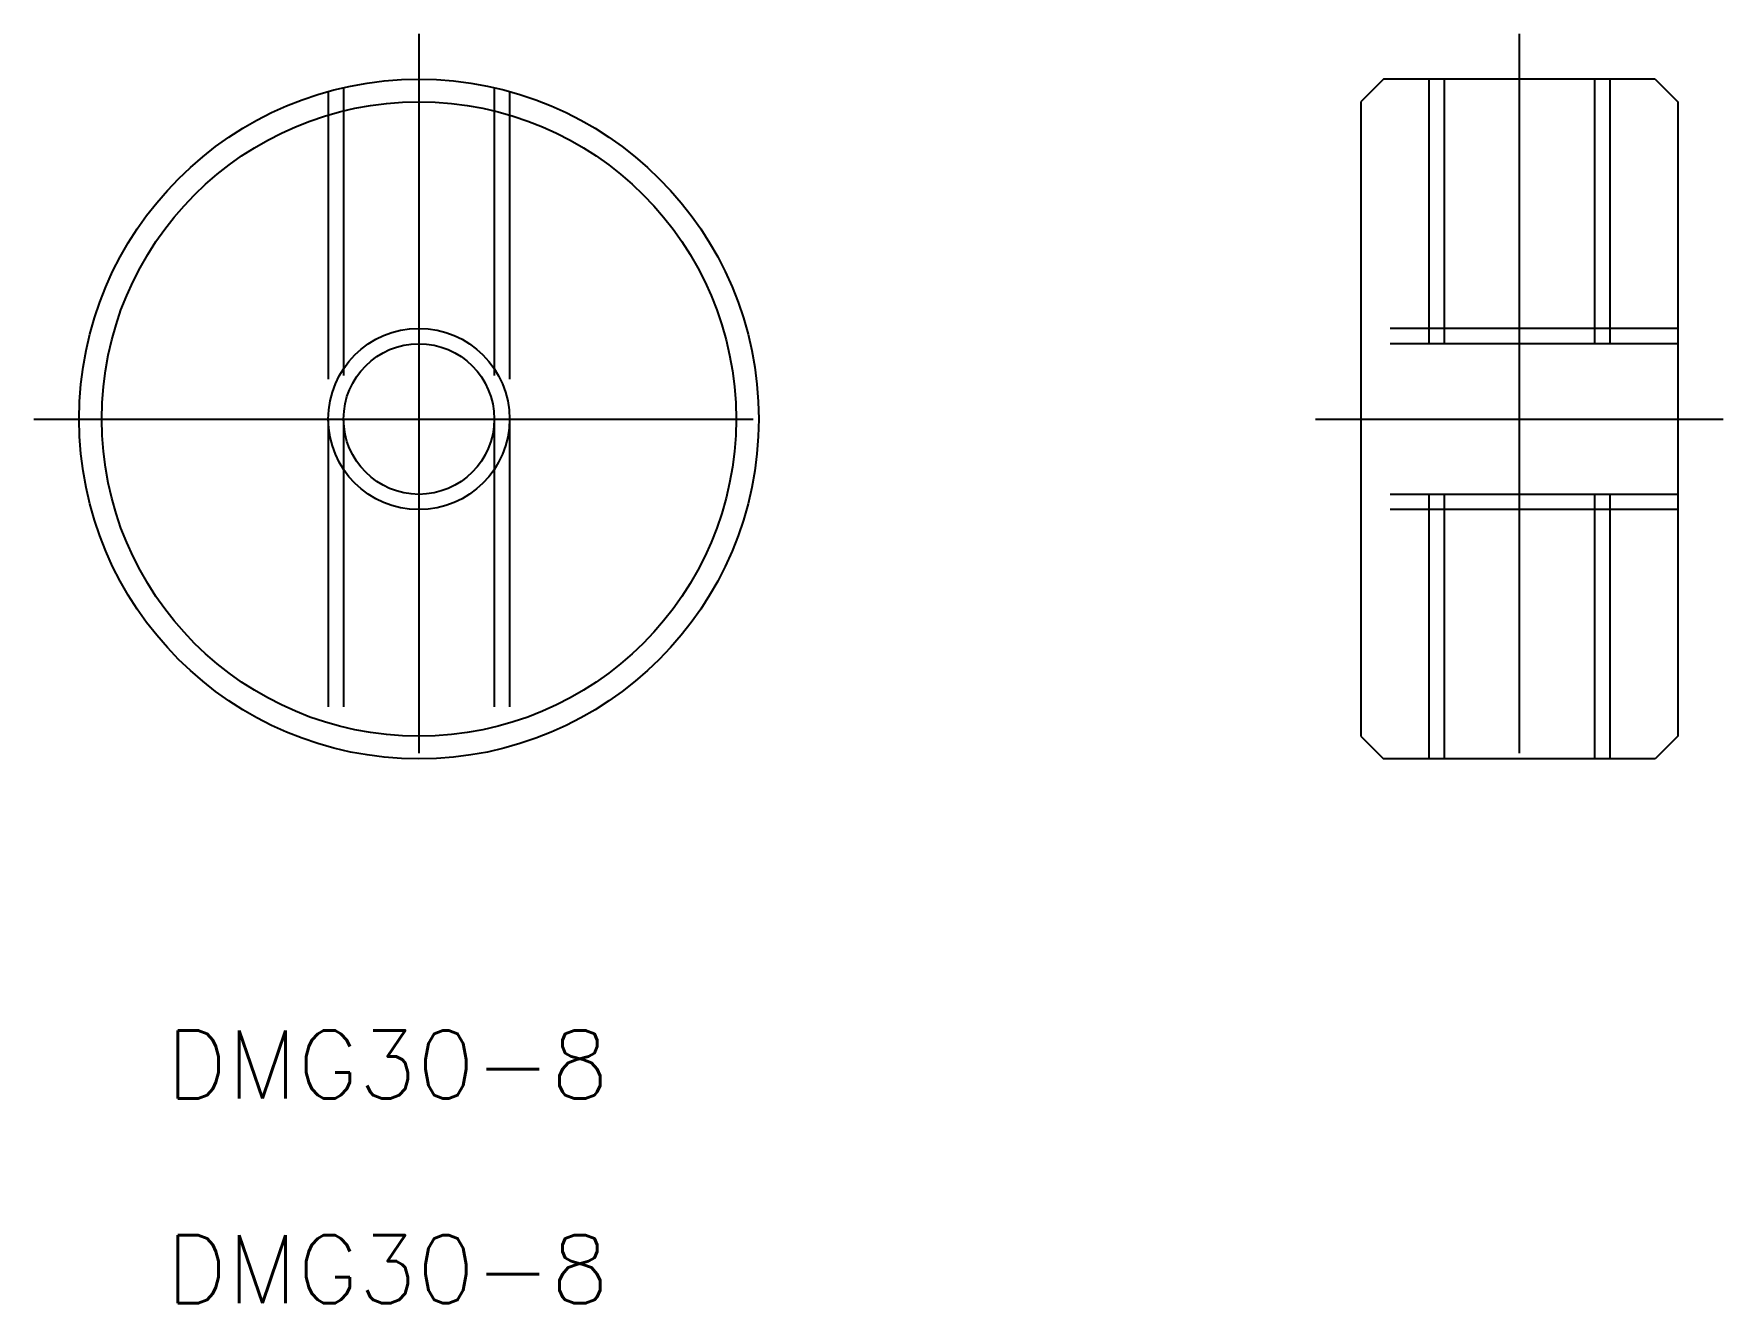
# Model space of a CAD drawing. Extents: x -17 to 57.6, y -39 to 17.
import ezdxf

# ---------------------------------------------------------------- set-up
doc = ezdxf.new("R2010")
doc.units = 0
doc.linetypes.add('CENTER', pattern=[50.8, 31.75, -6.35, 6.35, -6.35])
doc.linetypes.add('DASHED', pattern=[19.05, 12.7, -6.35])
doc.layers.get('0').update_dxf_attribs({"linetype": 'CONTINUOUS'})
doc.layers.add('CENTER', color=1, linetype='CENTER')
doc.styles.get("Standard").update_dxf_attribs({"font": 'txt.shx', "height": 3, "bigfont": 'bigfont.shx'})

msp = doc.modelspace()

# ---------------------------------------------------------------- linework, layer by layer
at = {"color": 7, "linetype": 'CONTINUOUS'}
for p, q in [((42.573, 15), (41.573, 14)), ((54.573, 15), (42.573, 15)), ((54.573, 15), (55.573, 14)), ((41.573, 14), (41.573, -14)), ((55.573, 14), (55.573, -14)), ((41.573, -14), (42.573, -15)), ((55.573, -14), (54.573, -15)), ((54.573, -15), (42.573, -15))]:
    msp.add_line(p, q, dxfattribs=at)
at = {"color": 3, "linetype": 'DASHED'}
for p, q in [((44.573, 15), (44.573, 3.323)), ((45.25, 15), (45.25, 3.323)), ((51.897, 15), (51.897, 3.323)), ((52.573, 15), (52.573, 3.323)), ((-4, 14.457), (-4, 0)), ((-3.324, 14.627), (-3.324, 0)), ((3.323, 14.627), (3.323, 0)), ((4, 14.457), (4, 0)), ((55.573, 4), (41.573, 4)), ((55.573, 3.323), (41.573, 3.323)), ((-4, 0), (-4, -14.457)), ((-3.324, 0), (-3.324, -14.627)), ((3.323, 0), (3.323, -14.627)), ((4, 0), (4, -14.457)), ((55.573, -3.324), (41.573, -3.324)), ((44.573, -3.324), (44.573, -15)), ((45.25, -3.324), (45.25, -15)), ((51.897, -3.324), (51.897, -15)), ((52.573, -3.324), (52.573, -15)), ((55.573, -4), (41.573, -4))]:
    msp.add_line(p, q, dxfattribs=at)
at = {"color": 7, "linetype": 'CONTINUOUS'}
for radius in [15, 14, 3.324]:
    msp.add_circle((0, 0), radius, dxfattribs=at)
at = {"color": 3, "linetype": 'CONTINUOUS'}
msp.add_circle((0, 0), 4, dxfattribs=at)
at = {"layer": 'CENTER', "color": 1, "linetype": 'CENTER'}
for p, q in [((0, 17), (0, -17)), ((48.573, 17), (48.573, -17)), ((-17, 0), (17, 0)), ((39.573, 0), (57.573, 0))]:
    msp.add_line(p, q, dxfattribs=at)

# ---------------------------------------------------------------- texts
at = {"color": 7, "linetype": 'CONTINUOUS'}
for p in [(-11.154, -29.983), (-11.154, -39.02)]:
    msp.add_text('DMG30-8', height=3, dxfattribs=at).set_placement(p)

doc.saveas('drawing.dxf')
